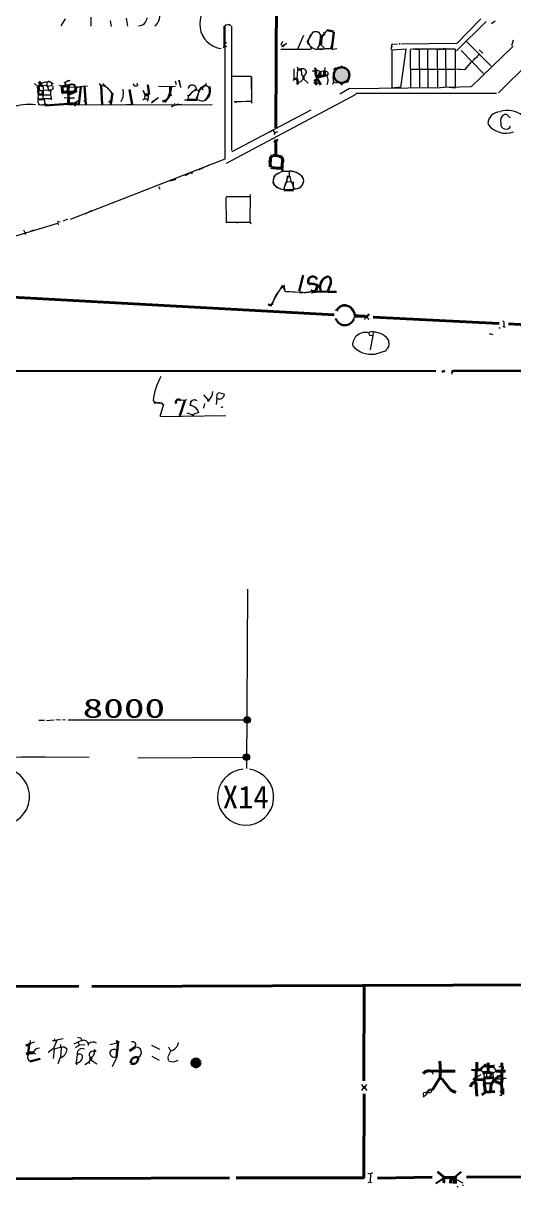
# Model space of a CAD drawing. Header units: millimetres. Extents: x -23299 to 140949, y -27274 to 87783.
# Drawn here: x 63551 to 79717, y -27187 to 11169 of the extents above; entities that cross this region are included whole.
import ezdxf
from ezdxf.enums import TextEntityAlignment as Align

# ---------------------------------------------------------------- set-up
doc = ezdxf.new("R2010")
doc.units = ezdxf.units.MM
for name, color, linetype, lineweight in [('A_HATCH', 252, 'CONTINUOUS', 15), ('A_MED', 9, 'CONTINUOUS', 20), ('A_THIN', 8, 'CONTINUOUS', 15), ('AXIS', 1, 'CONTINUOUS', 15), ('AXIS_SYM', 1, 'CONTINUOUS', 20), ('AXIS_TEXT', 1, 'CONTINUOUS', 13), ('CHECK', 2, 'CONTINUOUS', 35), ('DIM', 3, 'CONTINUOUS', 15), ('DIM_TEXT', 3, 'CONTINUOUS', 13), ('FRAME', 8, 'CONTINUOUS', 60), ('FRAME_TEXT', 8, 'CONTINUOUS', 25), ('P_NOMARK', 6, 'CONTINUOUS', 35), ('SYM', 4, 'CONTINUOUS', 25), ('TEXT_SHAPE', 7, 'CONTINUOUS', 30)]:
    doc.layers.add(name, color=color, linetype=linetype, lineweight=lineweight)
doc.styles.add('JP', font='msgothic.ttc')

msp = doc.modelspace()

# ---------------------------------------------------------------- hatches: boundary and pattern name
at = {"layer": 'DIM'}
h = msp.add_hatch(color=7, dxfattribs=at)
h.dxf.hatch_style = 1
edge = h.paths.add_edge_path()
edge.add_arc((70930, -11800), 107, 0, 360)
h = msp.add_hatch(color=7, dxfattribs=at)
h.dxf.hatch_style = 1
edge = h.paths.add_edge_path()
edge.add_arc((70904, -13028), 108, 0, 360)
at = {"layer": 'FRAME'}
h = msp.add_hatch(color=7, dxfattribs=at)
h.dxf.hatch_style = 1
edge = h.paths.add_edge_path()
edge.add_arc((69243, -23107), 108, 0, 360)
at = {"layer": 'TEXT_SHAPE'}
h = msp.add_hatch(color=7, dxfattribs=at)
h.dxf.hatch_style = 1
edge = h.paths.add_edge_path()
edge.add_arc((74043, 9463), 258, 0, 360)

# ---------------------------------------------------------------- linework, layer by layer
at = {"layer": 'A_HATCH', "lineweight": 20}
for p, q in [((75698, 10297), (75696, 9038)), ((76323, 9067), (76310, 10293)), ((76627, 9067), (76613, 10306)), ((77216, 9072), (77207, 10305))]:
    msp.add_line(p, q, dxfattribs=at)
at = {"layer": 'A_HATCH', "lineweight": 15}
for p, q in [((76898, 9067), (76886, 10306)), ((77486, 9071), (77474, 10305)), ((77800, 9071), (77795, 10310))]:
    msp.add_line(p, q, dxfattribs=at)
at = {"layer": 'A_MED', "lineweight": 20}
for p, q in [((70369, 11127), (70216, 11105)), ((77829, 10262), (78804, 11229)), ((78631, 11318), (77839, 10505)), ((70213, 11107), (70179, 11062)), ((70189, 11060), (70198, 6686)), ((70413, 11077), (70411, 6975)), ((72787, 10771), (72594, 10311)), ((72229, 10515), (72101, 10387)), ((75695, 10476), (75664, 10303)), ((78313, 9068), (79694, 10413)), ((79700, 10615), (79640, 10429)), ((72042, 10311), (73041, 10311)), ((76000, 9055), (76167, 10310)), ((77210, 10299), (77473, 10344)), ((77798, 9646), (76325, 9646)), ((78103, 9630), (77800, 9659)), ((78329, 9905), (78099, 9638)), ((80238, 9889), (79211, 8870)), ((70416, 9428), (71056, 9424)), ((71067, 9409), (71070, 8592)), ((74306, 9022), (77203, 9054)), ((65326, 8485), (69781, 8494)), ((66767, 8475), (67138, 8500)), ((71064, 8600), (70561, 8564)), ((71065, 8591), (71081, 8540)), ((79485, 8164), (79401, 8158)), ((79604, 8046), (79487, 8161)), ((71929, 7585), (71844, 7553)), ((71943, 7350), (71877, 7230)), ((71807, 7280), (71873, 7227)), ((69114, 6260), (69097, 6192)), ((71825, 6145), (71773, 5905)), ((72092, 6294), (71839, 6147)), ((72092, 6294), (72312, 6294)), ((72312, 6294), (72311, 6141)), ((72329, 6146), (72384, 5938)), ((72200, 5929), (72123, 5687)), ((72220, 5922), (72124, 5688)), ((72378, 5940), (72225, 5926)), ((72393, 5942), (72476, 5703)), ((72446, 5937), (72445, 5698)), ((64697, 4646), (64679, 4612)), ((71031, 4608), (71047, 4557)), ((63563, 4356), (63600, 4273)), ((63592, 4251), (63628, 4201)), ((72782, 2858), (72633, 2334)), ((72079, 2519), (71699, 1852)), ((72119, 2471), (72183, 2324)), ((72146, 2482), (72177, 2325)), ((72193, 2332), (72666, 2301)), ((72193, 2328), (72666, 2309)), ((72672, 2281), (73065, 2329)), ((72973, 2584), (72973, 2533)), ((73077, 2328), (73061, 2259)), ((73901, 1717), (73817, 1697)), ((73901, 1716), (73901, 1681)), ((74387, 1303), (74239, 1220)), ((74489, 1530), (74385, 1307)), ((74815, 1494), (74814, 1426)), ((74866, 1494), (74946, 1405)), ((74945, 983), (74957, 886)), ((75083, 1004), (74947, 989)), ((74964, 884), (75066, 880)), ((75077, 879), (74984, 404)), ((75087, 1000), (75071, 881)), ((75510, 370), (75133, 246)), ((70226, -1778), (68075, -1811))]:
    msp.add_line(p, q, dxfattribs=at)
for centre, radius, start, end in [((66309, 8872), 545, 329.4692, 13.7735), ((63718, 7236), 1260, 79.3734, 115.927), ((79501, 7950), 225, 116.15, 198.8845), ((79462, 7847), 170, 171.1808, 334.7682), ((72042, 5979), 257, 97.6288, 269.1972), ((72179, 6163), 476, 213.4653, 265.3235), ((72543, 5977), 252, 274.5988, 14.3767), ((72292, 6099), 441, 250.0365, 293.0052), ((73105, 2713), 114, 3.5482, 138.5275), ((72826, 1644), 1100, 129.2113, 167.383), ((72851, 2782), 487, 247.9429, 294.4039), ((74833, 546), 433, 75.3062, 180.7229), ((75107, 413), 572, 27.8345, 92.2622), ((75014, 1038), 782, 219.9903, 278.4771), ((75330, 609), 281, 308.2422, 13.8168), ((69876, -1482), 2054, 150.5764, 174.291)]:
    msp.add_arc(centre, radius, start, end, dxfattribs=at)
at = {"layer": 'A_THIN', "lineweight": 15}
for p, q in [((78983, 11165), (79101, 11252)), ((70171, 10434), (70138, 10348)), ((70180, 10536), (70265, 10521)), ((70180, 10432), (70248, 10398)), ((72100, 10571), (72044, 10442)), ((72067, 10419), (72235, 10502)), ((75687, 10472), (75701, 10376)), ((75888, 10482), (75702, 10469)), ((75888, 10482), (75702, 10469)), ((75955, 10514), (75949, 10464)), ((77836, 10505), (76023, 10476)), ((78974, 9755), (78163, 10570)), ((76166, 10317), (75697, 10283)), ((76614, 10291), (76312, 10314)), ((77784, 10313), (76395, 10313)), ((76701, 10315), (77735, 10321)), ((77310, 10327), (77310, 10293)), ((77375, 10325), (77393, 10292)), ((77987, 10275), (78725, 9510)), ((78605, 10165), (78338, 9898)), ((78522, 10063), (78407, 9973)), ((78576, 10290), (78694, 10187)), ((78103, 9632), (77901, 9644)), ((78270, 9836), (78099, 9638)), ((70513, 9425), (71055, 9425)), ((71068, 9409), (71070, 8592)), ((70247, 6558), (74522, 8832)), ((74303, 9023), (73981, 8834)), ((74509, 8861), (79150, 8863)), ((75999, 9067), (75697, 9027)), ((77208, 9036), (77491, 9074)), ((77423, 9053), (77287, 9042)), ((77491, 9071), (77792, 9037)), ((78304, 9070), (77592, 9050)), ((70506, 8603), (70557, 8570)), ((71069, 8593), (70560, 8576)), ((70560, 8575), (70560, 8541)), ((70440, 6940), (73035, 8314)), ((71760, 7618), (71676, 7583)), ((71793, 7639), (71843, 7553)), ((71842, 7554), (71810, 7502)), ((70191, 6687), (65095, 4697)), ((69109, 6264), (68874, 6139)), ((69516, 6417), (69313, 6331)), ((69668, 6487), (69600, 6452)), ((72092, 6294), (72312, 6294)), ((68005, 5783), (68057, 5699)), ((68581, 6017), (68397, 5967)), ((72244, 6137), (72243, 5920)), ((70230, 5426), (70243, 4609)), ((71038, 5444), (70242, 5443)), ((71034, 4610), (71042, 5529)), ((65789, 4988), (65580, 4872)), ((64767, 4622), (64682, 4607)), ((65005, 4711), (64870, 4642)), ((70253, 4611), (70235, 4577)), ((70255, 4612), (71034, 4608)), ((70591, 4608), (70609, 4575)), ((62938, 4055), (64685, 4584)), ((63596, 4275), (63714, 4279)), ((63904, 4348), (63783, 4302)), ((64686, 4595), (64702, 4527)), ((73038, 2396), (73056, 2328)), ((74812, 1403), (74811, 1426)), ((79353, 1170), (79387, 1170)), ((79354, 1357), (79388, 1323)), ((79388, 1323), (79387, 1170)), ((79388, 1171), (79437, 1151)), ((78946, 930), (78913, 912)), ((78943, 946), (78960, 929)), ((78961, 927), (79029, 911)), ((79254, 1134), (79236, 1101)), ((64321, -11813), (64558, -11793)), ((64625, -11788), (64778, -11799)), ((64845, -11786), (64947, -11799)), ((64282, -13029), (63485, -13031))]:
    msp.add_line(p, q, dxfattribs=at)
for centre, radius, start, end in [((70182, 11144), 816, 115.6803, 262.6357), ((70297, 10942), 176, 52.135, 129.2013), ((79272, 7846), 406, 90.7946, 178.1312), ((79519, 7526), 770, 51.0795, 108.8434), ((79461, 8287), 744, 216.1304, 289.8694), ((72445, 5971), 220, 128.0512, 193.1104), ((72345, 5767), 524, 31.7125, 93.5629), ((72364, 5793), 492, 30.2417, 88.1917), ((72504, 5997), 292, 262.0169, 8.3712)]:
    msp.add_arc(centre, radius, start, end, dxfattribs=at)
at = {"layer": 'AXIS', "lineweight": 15}
msp.add_line((70947, -7491), (70913, -13397), dxfattribs=at)
at = {"layer": 'AXIS_SYM', "lineweight": 20}
for centre, radius, start, end in [((62814, -14326), 944, 271.0629, 79.9954), ((70880, -14341), 926, 94.8347, 82.3257)]:
    msp.add_arc(centre, radius, start, end, dxfattribs=at)
at = {"layer": 'CHECK', "lineweight": 30}
msp.add_line((71739, 1867), (71626, 1902), dxfattribs=at)
at = {"layer": 'CHECK', "lineweight": 15}
msp.add_line((77669, -329), (77681, -397), dxfattribs=at)
at = {"layer": 'DIM', "lineweight": 15}
for p, q in [((64067, -11805), (64253, -11801)), ((65722, -13042), (61402, -13024)), ((67331, -13048), (70901, -13030))]:
    msp.add_line(p, q, dxfattribs=at)
at = {"layer": 'DIM', "lineweight": 20}
msp.add_line((65033, -11800), (70919, -11799), dxfattribs=at)
at = {"layer": 'DIM'}
for centre, radius in [((70930, -11800), 107), ((70904, -13028), 108)]:
    msp.add_circle(centre, radius, dxfattribs=at)
at = {"layer": 'FRAME', "lineweight": 40}
for p, q in [((56049, -20599), (65383, -20574)), ((84390, -20517), (65807, -20589)), ((74782, -20568), (74776, -23699)), ((74774, -26895), (74786, -24120)), ((87004, -26840), (78162, -26869)), ((70352, -26896), (60307, -26933)), ((74782, -26895), (70573, -26894)), ((77027, -26871), (75231, -26903))]:
    msp.add_line(p, q, dxfattribs=at)
at = {"layer": 'FRAME', "lineweight": 20}
for p, q in [((67777, -22525), (68041, -22657)), ((67790, -22886), (68029, -23019))]:
    msp.add_line(p, q, dxfattribs=at)
at = {"layer": 'FRAME'}
msp.add_circle((69243, -23107), 108, dxfattribs=at)
at = {"layer": 'FRAME_TEXT', "lineweight": 30}
for p, q in [((63630, -22518), (63731, -22518)), ((63734, -22518), (63718, -22773)), ((63769, -22470), (63733, -22519)), ((66630, -22365), (66648, -22433)), ((66671, -22434), (66652, -22690)), ((66715, -22401), (66665, -22437)), ((67237, -22586), (67051, -22706)), ((64106, -22975), (63767, -23061)), ((66651, -22690), (66624, -22929)), ((78330, -23335), (78483, -23349)), ((78792, -23147), (78611, -23328)), ((78451, -23743), (78501, -23794)), ((78751, -23778), (78972, -23787)), ((78967, -23440), (78952, -23593)), ((79037, -23613), (79089, -23680)), ((79287, -23521), (79109, -23616)), ((76933, -23993), (76868, -24086)), ((77022, -23982), (76937, -23993)), ((78488, -23798), (78491, -24206)), ((77980, -26693), (77780, -26867)), ((77413, -26908), (77152, -27077)), ((77803, -26930), (77813, -27083))]:
    msp.add_line(p, q, dxfattribs=at)
at = {"layer": 'FRAME_TEXT', "lineweight": 20}
for p, q in [((63776, -22364), (63762, -22467)), ((64655, -22368), (64533, -22650)), ((64780, -22599), (64560, -22648)), ((64579, -22365), (64647, -22365)), ((64868, -22315), (64645, -22354)), ((64798, -22604), (64779, -22927)), ((64782, -22501), (64781, -22586)), ((65407, -22515), (65273, -22604)), ((65478, -22367), (65354, -22424)), ((65579, -22509), (65409, -22522)), ((65692, -22467), (65690, -22535)), ((66649, -22450), (66408, -22504)), ((68339, -22570), (68404, -22707)), ((63883, -22772), (63950, -22808)), ((64568, -22655), (64539, -22962)), ((64771, -22924), (64695, -23137)), ((65328, -22824), (65296, -23096)), ((65768, -22988), (65700, -23090)), ((65775, -23002), (65978, -23137)), ((66621, -22933), (66481, -23237)), ((68316, -22911), (68326, -23031)), ((68416, -22711), (68320, -22910)), ((65270, -23114), (65304, -23114)), ((77042, -23372), (77042, -23474)), ((78617, -23339), (78739, -23419)), ((79145, -23377), (79023, -23440)), ((79054, -23222), (79142, -23373)), ((79072, -23167), (79055, -23218)), ((78629, -23499), (78484, -23581)), ((78702, -23458), (78736, -23458)), ((78821, -23424), (78820, -23594)), ((79140, -23627), (79104, -23676)), ((79142, -23628), (79328, -23628)), ((74869, -23812), (74801, -23914)), ((74801, -23918), (74871, -24018)), ((76733, -24105), (76746, -24207)), ((76835, -24084), (76739, -24096)), ((76971, -24097), (76870, -24097)), ((77029, -23988), (76977, -24090)), ((79267, -24024), (79319, -24125)), ((79320, -23947), (79271, -24016)), ((79322, -24120), (79305, -24171)), ((79328, -23950), (79362, -24001)), ((79367, -24004), (79337, -24124)), ((77803, -26935), (78036, -27061))]:
    msp.add_line(p, q, dxfattribs=at)
at = {"layer": 'FRAME_TEXT', "lineweight": 15}
for p, q in [((63904, -22422), (63769, -22475)), ((63899, -22402), (63915, -22419)), ((64511, -22365), (64579, -22365)), ((64579, -22314), (64579, -22365)), ((65355, -22425), (65221, -22482)), ((65343, -22259), (65445, -22280)), ((65362, -22431), (65409, -22518)), ((65447, -22285), (65478, -22365)), ((64538, -22646), (64369, -22767)), ((65304, -23114), (65304, -23165)), ((65706, -23089), (65575, -23164)), ((65710, -23099), (65743, -23117)), ((79228, -23219), (79330, -23219)), ((78733, -23458), (78743, -23594)), ((79031, -23440), (79044, -23611)), ((79109, -23678), (79127, -23712)), ((79189, -23524), (79172, -23576)), ((79328, -23556), (79175, -23570)), ((79328, -23611), (79464, -23611)), ((74766, -23913), (74697, -24015)), ((74698, -23817), (74766, -23919)), ((76842, -24089), (76807, -24191)), ((79257, -24157), (79290, -24175)), ((76749, -24205), (76731, -24239)), ((76802, -24191), (76751, -24209)), ((79294, -24170), (79311, -24193)), ((74910, -26740), (74994, -26760)), ((74997, -26759), (74986, -27031)), ((75063, -26725), (74994, -26758)), ((74977, -27032), (74908, -27064)), ((74977, -27029), (75026, -27050)), ((77435, -27068), (77416, -27048)), ((77855, -27169), (77888, -27187)), ((78025, -27134), (78059, -27134))]:
    msp.add_line(p, q, dxfattribs=at)
at = {"layer": 'FRAME_TEXT', "lineweight": 40}
for p, q in [((63730, -22787), (63645, -22805)), ((63730, -22773), (63883, -22773)), ((65779, -22927), (65779, -22995)), ((65933, -22689), (65899, -22723)), ((77042, -23369), (77297, -23379)), ((77283, -23048), (77303, -23372)), ((77296, -23389), (77295, -23610)), ((77296, -23372), (77788, -23372)), ((78482, -23355), (78481, -23577)), ((78517, -23340), (78484, -23358)), ((78502, -23083), (78504, -23338)), ((78516, -23338), (78618, -23338)), ((78872, -23236), (78871, -23424)), ((78873, -23100), (78872, -23219)), ((78872, -23219), (79059, -23219)), ((79143, -23373), (79329, -23378)), ((79329, -23373), (79328, -23560)), ((79329, -23373), (79448, -23373)), ((79330, -23100), (79330, -23219)), ((79344, -23220), (79334, -23373)), ((77278, -23600), (77034, -23992)), ((77301, -23603), (77400, -23674)), ((77386, -23687), (77640, -24009)), ((78396, -23611), (78447, -23662)), ((78447, -23662), (78447, -23747)), ((78482, -23646), (78448, -23664)), ((78464, -23741), (78498, -24206)), ((78481, -23577), (78481, -23645)), ((78481, -23651), (78735, -23666)), ((78736, -23424), (78821, -23424)), ((78736, -23424), (78736, -23458)), ((78756, -23595), (78739, -23663)), ((78743, -23661), (78755, -23781)), ((78752, -23594), (78820, -23594)), ((78820, -23594), (78955, -23594)), ((78821, -23424), (78871, -23424)), ((78872, -23420), (78974, -23434)), ((78956, -23591), (79041, -23609)), ((79088, -23677), (78968, -23794)), ((78973, -23441), (79024, -23441)), ((79121, -23723), (79307, -23791)), ((79174, -23576), (79138, -23625)), ((79332, -23628), (79317, -23782)), ((79317, -23780), (79330, -23951)), ((79328, -23560), (79328, -23611)), ((74770, -23916), (74804, -23916)), ((76836, -24087), (76870, -24087)), ((77649, -24003), (77804, -24081)), ((78787, -24074), (78664, -24154)), ((78746, -23782), (78786, -24070)), ((78954, -24063), (78784, -24073)), ((78976, -23798), (78953, -24053)), ((79090, -24045), (78954, -24056)), ((79360, -23951), (79360, -24152)), ((77208, -26697), (77419, -26876)), ((77416, -26878), (77637, -26878)), ((77416, -26878), (77416, -26912)), ((77416, -26912), (77416, -27048)), ((77639, -26878), (77629, -27066)), ((77637, -26878), (77738, -26878)), ((77736, -26878), (77743, -27083)), ((77738, -26878), (77789, -26878)), ((77787, -26879), (77807, -26929))]:
    msp.add_line(p, q, dxfattribs=at)
at = {"layer": 'FRAME_TEXT', "lineweight": 15}
for centre, radius, start, end in [((64080, -22813), 198, 88.0498, 168.603), ((64857, -22775), 189, 39.8909, 111.9841), ((64656, -22610), 347, 291.3344, 352.7104)]:
    msp.add_arc(centre, radius, start, end, dxfattribs=at)
at = {"layer": 'FRAME_TEXT', "lineweight": 20}
for centre, radius, start, end in [((65543, -22523), 163, 19.8918, 112.7521), ((65844, -22612), 193, 52.5665, 135.6789), ((67166, -22503), 97.5, 310.4223, 126.2239), ((67274, -22762), 173, 291.0916, 101.7098), ((68330, -22375), 345, 282.9496, 349.869), ((63852, -22918), 160, 133.5832, 235.2534), ((65320, -22915), 182, 265.0091, 356.2984), ((65494, -22806), 172, 63.6575, 186.8087), ((65407, -22917), 102, 354.4568, 126.0775), ((65835, -22839), 117, 61.2445, 237.6776), ((65725, -22762), 172, 288.2343, 12.779), ((66541, -22837), 173, 55.1801, 143.9697), ((66552, -22771), 148, 167.7, 290.3775), ((68481, -22730), 336, 244.2412, 302.0855)]:
    msp.add_arc(centre, radius, start, end, dxfattribs=at)
at = {"layer": 'FRAME_TEXT', "lineweight": 30}
for centre, radius, start, end in [((67283, -23107), 193, 73.098, 182.3844), ((67162, -22964), 176, 247.5993, 11.8346), ((78788, -23381), 165, 59.7927, 165.7731)]:
    msp.add_arc(centre, radius, start, end, dxfattribs=at)
at = {"layer": 'FRAME_TEXT', "lineweight": 40}
for centre, radius, start, end in [((76925, -23612), 250, 64.0007, 140.5331), ((78436, -23891), 138, 85.8386, 183.4441)]:
    msp.add_arc(centre, radius, start, end, dxfattribs=at)
at = {"layer": 'P_NOMARK', "lineweight": 40}
for p, q in [((71876, 7724), (71894, 12626)), ((61640, 2224), (73803, 1559)), ((79236, 1272), (75085, 1484)), ((79541, 1255), (85365, 938))]:
    msp.add_line(p, q, dxfattribs=at)
at = {"layer": 'P_NOMARK', "lineweight": 30}
for p, q in [((77144, -304), (57944, -280)), ((77736, -291), (77674, -325)), ((80575, -288), (77737, -292))]:
    msp.add_line(p, q, dxfattribs=at)
for centre, radius, start, end in [((74150, 1568), 302, 15.2429, 155.1705), ((74153, 1527), 312, 199.2605, 337.8591)]:
    msp.add_arc(centre, radius, start, end, dxfattribs=at)
at = {"layer": 'SYM', "lineweight": 40}
msp.add_arc((71918, 6999), 609, 249.7838, 284.6357, dxfattribs=at)
at = {"layer": 'SYM', "lineweight": 30}
for centre, radius, start, end in [((74142, 1609), 263, 75.9796, 156.1486), ((74094, 1492), 391, 5.2054, 73.3374)]:
    msp.add_arc(centre, radius, start, end, dxfattribs=at)
at = {"layer": 'SYM', "lineweight": 20}
msp.add_arc((74145, 1528), 311, 195.22, 286.8294, dxfattribs=at)
at = {"layer": 'TEXT_SHAPE', "lineweight": 20}
for p, q in [((64933, 11316), (64792, 11080)), ((65783, 11368), (65776, 11078)), ((66415, 11264), (66443, 11059)), ((66942, 11332), (66991, 11077)), ((73099, 10886), (72892, 10542)), ((72907, 10515), (72941, 10515)), ((73331, 10475), (73233, 10335)), ((73350, 10467), (73474, 10355)), ((73469, 10311), (73245, 10311)), ((73465, 10337), (73702, 10334)), ((73701, 10343), (73751, 10308)), ((73753, 10312), (73888, 10332)), ((72471, 9664), (72470, 9341)), ((72595, 9649), (72568, 9340)), ((72577, 9730), (72614, 9647)), ((72707, 9648), (72724, 9476)), ((73072, 9596), (73191, 9596)), ((73196, 9642), (73348, 9574)), ((73478, 9598), (73343, 9563)), ((73488, 9716), (73475, 9596)), ((64327, 9236), (64123, 9186)), ((64330, 9223), (64329, 9121)), ((64359, 9275), (64537, 9183)), ((65089, 9282), (64885, 9208)), ((68558, 9272), (68586, 9151)), ((68684, 9294), (68735, 9049)), ((72482, 9337), (72431, 9286)), ((72681, 9230), (72596, 9219)), ((72778, 9328), (72681, 9232)), ((72725, 9474), (72782, 9424)), ((72791, 9332), (72936, 9189)), ((73777, 9223), (73746, 9154)), ((63916, 9181), (64036, 9081)), ((64057, 8951), (64193, 8951)), ((64330, 9112), (64194, 9101)), ((64200, 9105), (64213, 8951)), ((64380, 8958), (64210, 8948)), ((64359, 9087), (64375, 8967)), ((64498, 9108), (64363, 9089)), ((64447, 8951), (64446, 8815)), ((64720, 9128), (64840, 9099)), ((65039, 9155), (65261, 9155)), ((65244, 9062), (65040, 9050)), ((65277, 9070), (65430, 9070)), ((65435, 9070), (65415, 8644)), ((65565, 9091), (65429, 9075)), ((65571, 9087), (65601, 8645)), ((66053, 9186), (66101, 9116)), ((66108, 9121), (66143, 8628)), ((66170, 9180), (66476, 8874)), ((67299, 9190), (67314, 9104)), ((67494, 8967), (67557, 8813)), ((67496, 8967), (67564, 8815)), ((67661, 9138), (67685, 8816)), ((68004, 9091), (68429, 9079)), ((68005, 9090), (68429, 9081)), ((69233, 8998), (69002, 8780)), ((69352, 8931), (69249, 8684)), ((69260, 8973), (69345, 8940)), ((69339, 8934), (69267, 8679)), ((69580, 9188), (69561, 9121)), ((69565, 9123), (69705, 9048)), ((69708, 9033), (69665, 8762)), ((64047, 8816), (64036, 8662)), ((64258, 8474), (64038, 8475)), ((64447, 8805), (64192, 8795)), ((64192, 8798), (64192, 8679)), ((64442, 8798), (64192, 8798)), ((64458, 8679), (64217, 8679)), ((64462, 8683), (64242, 8662)), ((64242, 8662), (64263, 8509)), ((64261, 8516), (64378, 8479)), ((64377, 8469), (65038, 8512)), ((64445, 8815), (64466, 8679)), ((64460, 8677), (64478, 8644)), ((65056, 8714), (65242, 8706)), ((65403, 8638), (65204, 8514)), ((65601, 8640), (65550, 8589)), ((66137, 8624), (66170, 8590)), ((67542, 8681), (67493, 8629)), ((67555, 8815), (67542, 8678)), ((67671, 8675), (67637, 8590)), ((67665, 8814), (67664, 8678)), ((68446, 8461), (68763, 8507)), ((68867, 8644), (68968, 8644)), ((69001, 8780), (68963, 8645)), ((69275, 8662), (68969, 8637)), ((69494, -1081), (69641, -1255)), ((69930, -1212), (69947, -1058)), ((69946, -1056), (69991, -1011)), ((69995, -1003), (70175, -1052)), ((68175, -1403), (68056, -1795)), ((68112, -1351), (68157, -1396)), ((68594, -1249), (68582, -1363)), ((68856, -1266), (68603, -1245)), ((68870, -1266), (68747, -1673)), ((68926, -1249), (68858, -1265)), ((69062, -1330), (69048, -1415)), ((69928, -1211), (69914, -1399)), ((69333, -1665), (69139, -1727))]:
    msp.add_line(p, q, dxfattribs=at)
at = {"layer": 'TEXT_SHAPE', "lineweight": 30}
for p, q in [((70179, 10533), (70183, 11077)), ((73495, 10826), (73388, 10729)), ((73557, 10944), (73772, 10893)), ((73782, 10870), (73726, 10342)), ((70179, 10533), (70179, 10430)), ((72615, 9647), (72700, 9647)), ((73171, 9697), (73187, 9629)), ((72478, 9341), (72563, 9341)), ((72570, 9343), (72603, 9223)), ((72599, 9221), (72583, 9152)), ((72783, 9426), (72783, 9324)), ((73251, 9330), (73364, 9140)), ((73478, 9443), (73563, 9443)), ((64044, 8950), (64055, 8815)), ((64193, 8951), (64192, 8815)), ((64329, 9121), (64363, 9087)), ((64379, 8967), (64446, 8949)), ((64852, 8900), (64820, 8848)), ((65027, 8900), (65043, 8713)), ((65453, 9063), (65386, 8501)), ((65573, 9083), (65608, 8497)), ((66114, 9117), (66149, 8479)), ((66487, 8863), (66432, 8500)), ((67052, 8984), (67145, 8496)), ((67653, 9138), (67704, 8821)), ((68430, 9069), (68368, 8799)), ((68394, 9065), (68393, 8797)), ((69414, 9044), (69342, 8933)), ((69558, 9129), (69421, 9045)), ((64192, 8672), (64039, 8658)), ((64057, 8815), (64192, 8815)), ((64190, 8674), (64241, 8658)), ((64261, 8462), (65038, 8513)), ((68381, 8791), (68215, 8565)), ((69273, 8644), (68968, 8644)), ((72082, 6397), (72095, 6295)), ((72462, 5664), (72140, 5664)), ((72776, 2859), (72648, 2333)), ((72124, 2532), (72144, 2483)), ((72976, 2595), (73265, 2545)), ((73193, 2316), (73362, 2329)), ((73331, 2499), (73362, 2328)), ((73362, 2314), (73599, 2324)), ((73679, 2569), (73586, 2333)), ((73599, 2314), (73870, 2314)), ((73601, 2300), (73870, 2319)), ((74951, 1579), (74866, 1494)), ((77447, -287), (77347, -325)), ((68873, -1271), (68716, -1774)), ((69656, -1246), (69640, -1297)), ((69146, -1739), (69130, -1791))]:
    msp.add_line(p, q, dxfattribs=at)
at = {"layer": 'TEXT_SHAPE', "lineweight": 40}
for p, q in [((73365, 10740), (73364, 10464)), ((73382, 10736), (73341, 10465)), ((73191, 9596), (73190, 9477)), ((73191, 9630), (73191, 9596)), ((64059, 9240), (64126, 9172)), ((73235, 9329), (73150, 9244)), ((73150, 9233), (73234, 9148)), ((73187, 9474), (73239, 9407)), ((73241, 9409), (73240, 9323)), ((73241, 9409), (73291, 9409)), ((73353, 9557), (73290, 9409)), ((73476, 9450), (73292, 9407)), ((73478, 9579), (73478, 9443)), ((64038, 9087), (64059, 8951)), ((64125, 9140), (64042, 9085)), ((64124, 9134), (64191, 9099)), ((64126, 9172), (64126, 9138)), ((64834, 9087), (64843, 8899)), ((64923, 9098), (64838, 9084)), ((64853, 8900), (65023, 8900)), ((64922, 9104), (65040, 9104)), ((65029, 9054), (65020, 8900)), ((65260, 8905), (65023, 8897)), ((65040, 9104), (65040, 9053)), ((65314, 8951), (65053, 8831)), ((65244, 9070), (65277, 9070)), ((65280, 9070), (65269, 8916)), ((65051, 8713), (65034, 8509)), ((65038, 8508), (65207, 8508)), ((65038, 8508), (65326, 8508)), ((67563, 8814), (67665, 8814)), ((71876, 7332), (71874, 6809)), ((71876, 7230), (71874, 6805)), ((71698, 6754), (71690, 6431)), ((71769, 6808), (71707, 6757)), ((71874, 6805), (71772, 6805)), ((71878, 6817), (72087, 6753)), ((72096, 6736), (72081, 6396)), ((71707, 6412), (72073, 6377)), ((73074, 2328), (73192, 2328)), ((73252, 2502), (73186, 2331)), ((73261, 2499), (73329, 2499)), ((74493, 1531), (74816, 1502)), ((74493, 1511), (74815, 1511)), ((74815, 1494), (74866, 1494))]:
    msp.add_line(p, q, dxfattribs=at)
at = {"layer": 'TEXT_SHAPE', "lineweight": 15}
for p, q in [((73450, 10872), (73484, 10838)), ((72948, 10521), (73054, 10322)), ((73864, 9704), (73779, 9635)), ((74023, 9768), (74056, 9750)), ((68669, 9291), (68733, 9086)), ((73749, 9409), (73778, 9221)), ((73782, 9225), (73884, 9208)), ((74282, 9259), (74191, 9200)), ((64537, 9011), (64449, 8947)), ((64511, 9108), (64539, 9021)), ((65668, 9097), (65566, 9083)), ((67170, 9187), (67204, 9107)), ((67209, 9106), (67310, 9103)), ((68564, 9080), (68428, 9075)), ((69429, 9036), (69481, 8969)), ((74019, 9152), (74069, 9146)), ((64903, 8721), (65038, 8709)), ((65202, 8504), (65270, 8435)), ((67546, 8678), (67664, 8678)), ((68001, 8715), (67777, 8535)), ((68005, 8710), (67788, 8567)), ((68376, 8797), (68444, 8797)), ((68547, 8469), (68427, 8402)), ((68532, 8526), (68548, 8475)), ((68664, 8504), (68545, 8471)), ((68968, 8795), (69001, 8777)), ((67857, -1347), (67925, -1347)), ((67906, -1296), (67926, -1346)), ((68175, -1404), (68088, -1691)), ((69528, -1363), (69494, -1516)), ((70130, -1472), (70079, -1506)), ((68942, -1679), (69143, -1739))]:
    msp.add_line(p, q, dxfattribs=at)
at = {"layer": 'TEXT_SHAPE'}
msp.add_circle((74043, 9463), 258, dxfattribs=at)
at = {"layer": 'TEXT_SHAPE', "lineweight": 20}
for centre, radius, start, end in [((67622, 11421), 435, 308.4147, 22.1213), ((67351, 11367), 280, 270.3242, 356.4169), ((73413, 10507), 477, 129.125, 179.0283), ((73190, 10712), 180, 7.0336, 115.2701), ((73191, 10704), 188, 47.1844, 114.4738), ((73634, 10779), 158, 34.976, 158.5556), ((72831, 10748), 945, 335.1635, 7.5639), ((73352, 10516), 212, 240.2794, 303.4177), ((72768, 9556), 116, 276.7752, 126.767), ((65068, 9125), 148, 81.0387, 188.062), ((73522, 9507), 76.6, 302.2513, 121.1854), ((73308, 9280), 291, 333.3403, 32.5164), ((65148, 9056), 105, 8.2654, 156.0465), ((66073, 8719), 409, 20.3699, 85.118), ((66274, 8766), 212, 294.2428, 27.0557), ((69123, 8995), 138, 32.0135, 170.558), ((69122, 8997), 136, 347.3643, 171.3044), ((69301, 8672), 298, 98.3357, 160.0697), ((69433, 8846), 236, 226.6463, 339.6178), ((69502, -995), 293, 301.1002, 4.4427), ((70014, -1048), 170, 241.0541, 356.5484), ((68025, -1084), 269, 227.4258, 287.7389), ((69010, -1767), 340, 22.2042, 83.874), ((69014, -1759), 332, 18.5886, 84.3801), ((69184, -1383), 135, 51.4366, 193.354), ((69185, -1399), 149, 55.2027, 151.3135)]:
    msp.add_arc(centre, radius, start, end, dxfattribs=at)
at = {"layer": 'TEXT_SHAPE', "lineweight": 15}
for centre, radius, start, end in [((73249, 10646), 331, 202.9916, 269.2108), ((64399, 9146), 96, 337.4522, 131.5976), ((64157, 8599), 126, 151.9187, 318.3658), ((68016, -1547), 208, 46.81, 114.5402)]:
    msp.add_arc(centre, radius, start, end, dxfattribs=at)
at = {"layer": 'TEXT_SHAPE', "lineweight": 30}
for centre, radius, start, end in [((69311, 8947), 389, 307.493, 21.4507), ((68124, 8823), 235, 273.604, 354.1065), ((73091, 2665), 152, 121.6802, 214.5731), ((73092, 2678), 145, 19.3601, 183.4398), ((73682, 2494), 341, 101.3151, 179.2636), ((73643, 2544), 282, 95.3252, 165.2182), ((73420, 2641), 272, 315.375, 41.5608), ((73488, 2660), 206, 334.6248, 50.3086), ((73070, 2336), 251, 40.494, 111.3916), ((68668, -1323), 88.1, 35.236, 206.0741)]:
    msp.add_arc(centre, radius, start, end, dxfattribs=at)
at = {"layer": 'TEXT_SHAPE', "lineweight": 40}
for centre, radius, start, end in [((72140, 6583), 458, 152.9618, 199.4135), ((71949, 6636), 158, 324.1913, 66.0032)]:
    msp.add_arc(centre, radius, start, end, dxfattribs=at)

# ---------------------------------------------------------------- texts
at = {"layer": 'AXIS_TEXT', "style": 'JP'}
msp.add_text('X14', height=742.1, dxfattribs=at).set_placement((70883, -14341), align=Align.MIDDLE_CENTER)
at = {"layer": 'DIM_TEXT', "style": 'JP', "width": 1.587086}
msp.add_text('8000', height=629.7, rotation=-0.0129, dxfattribs=at).set_placement((65507, -11728))

doc.saveas('drawing.dxf')
